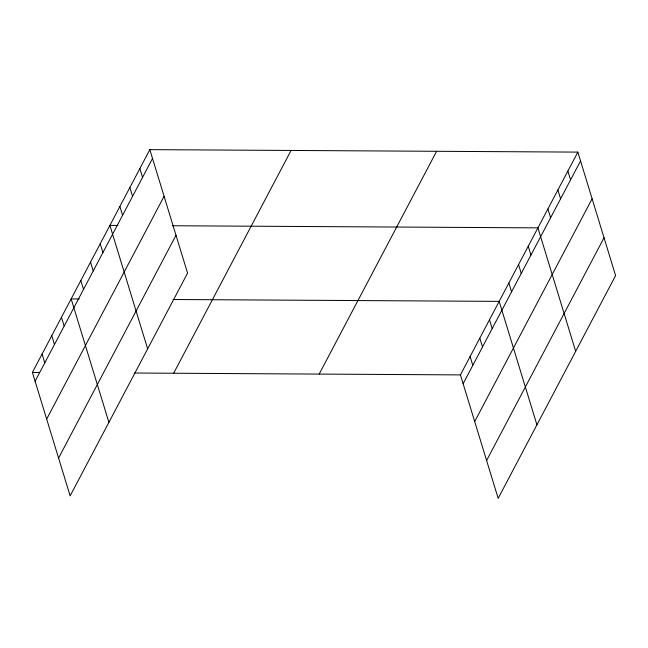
<?xml version="1.0" encoding="UTF-8"?>
<svg xmlns="http://www.w3.org/2000/svg" width="648" height="648" viewBox="0 0 648 648"><rect width="100%" height="100%" fill="white"/><g stroke="black" fill="none" stroke-linecap="round" stroke-linejoin="round"><path stroke-width="0.97" d="M149.826 149.639L187.572 273.1L70.146 495.89L32.4 372.43L149.826 149.639L577.854 152.11L615.6 275.57L498.174 498.361L460.428 374.9L577.854 152.11M35.097 381.259L152.523 158.468M46.664 419.086L164.09 196.304M58.579 458.063L176.005 235.273M173.648 373.24L291.074 150.458M319.181 374.082L436.606 151.3M463.126 383.729L580.551 160.939M474.692 421.556L592.118 198.766M486.608 460.525L604.033 237.743M117.968 225.439L109.901 225.391L147.647 348.851M172.457 225.747L537.929 227.861L575.675 351.321M79.218 298.955L71.15 298.906L108.896 422.366M173.048 299.498L499.179 301.377L536.925 424.837M32.4 372.43L39.463 372.47M134.298 373.013L460.428 374.9M567.875 171.048L570.572 179.877M557.896 189.986L560.593 198.815M547.908 208.923L550.614 217.752M528.241 246.24L530.939 255.069M518.554 264.619L521.251 273.448M508.866 282.998L511.564 291.827M489.491 319.756L492.188 328.585M479.804 338.135L482.501 346.964M470.116 356.522L472.813 365.351M139.847 168.577L142.544 177.406M129.859 187.515L132.565 196.344M119.88 206.453L122.577 215.282M100.213 243.769L102.91 252.599M90.526 262.148L93.223 270.977M80.838 280.527L83.535 289.356M61.463 317.293L64.16 326.122M51.775 335.672L54.473 344.501M42.088 354.051L44.785 362.88"/></g></svg>
